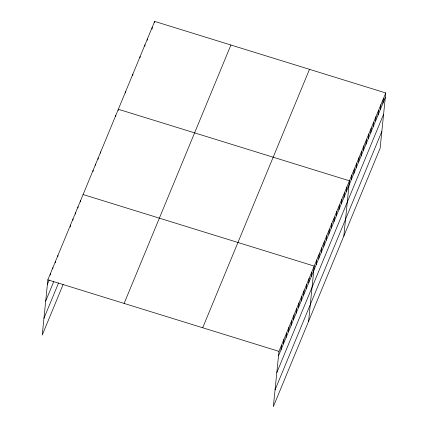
<?xml version="1.0" encoding="UTF-8"?>
<svg xmlns="http://www.w3.org/2000/svg" width="428" height="428" viewBox="0 0 428 428"><rect width="100%" height="100%" fill="white"/><g stroke="black" fill="none" stroke-linecap="round" stroke-linejoin="round"><path stroke-width="0.64" d="M385.756 92.956L278.965 351.367L273.353 406.6L380.144 148.184L385.756 92.956L154.647 21.4L47.856 279.816L42.244 335.044L63.135 284.486M50.242 275.022L50.37 273.722M52.756 268.928L52.89 267.628M55.276 262.84L55.405 261.54M57.791 256.747L57.924 255.446M70.31 226.942L70.508 224.994M72.894 220.201L73.028 218.901M75.414 214.107L75.542 212.812M77.928 208.019L78.062 206.719M80.448 201.925L80.576 200.63M93.031 171.473L93.165 170.173M95.551 165.379L95.679 164.079M98.066 159.286L98.199 157.991M100.585 153.197L100.714 151.897M115.688 116.651L115.817 115.351M118.203 110.558L118.337 109.263L349.446 180.814L343.839 236.047M125.468 92.988L125.597 91.688M132.728 75.414L132.862 74.119M139.988 57.844L140.122 56.544M144.83 46.128L144.964 44.828M147.253 40.269L147.382 38.975M152.026 29.206L152.224 27.258M154.513 22.7L154.647 21.4M281.019 349.82L281.485 345.278M283.539 343.727L283.999 339.185M286.054 337.639L286.519 333.096M288.574 331.545L289.034 327.003M291.088 325.457L291.554 320.914M293.608 319.363L294.068 314.821M296.123 313.275L296.588 308.732M298.642 307.181L299.102 302.639M301.157 301.093L301.622 296.55M303.677 294.999L304.137 290.457M306.191 288.911L306.657 284.363M308.711 282.817L309.171 278.275M311.226 276.723L311.691 272.181M308.599 321.321L314.205 266.093L83.096 194.537M316.26 264.541L316.725 259.999M318.78 258.453L319.24 253.911M321.294 252.359L321.76 247.817M323.814 246.271L324.274 241.729M326.329 240.178L326.794 235.635M328.848 234.089L329.309 229.547M331.363 227.996L331.828 223.453M333.883 221.907L334.343 217.365M336.397 215.814L336.863 211.272M338.917 209.725L339.377 205.178M341.432 203.632L341.897 199.09M343.952 197.543L344.412 192.996M346.466 191.45L346.931 186.908M351.404 179.503L351.87 174.956M353.828 173.645L354.288 169.103M356.246 167.787L356.711 163.245M358.669 161.928L359.129 157.386M361.088 156.07L361.548 151.528M363.511 150.212L363.971 145.67M365.929 144.359L366.389 139.812M368.353 138.501L368.813 133.959M370.771 132.643L371.231 128.1M373.189 126.784L373.655 122.242M375.613 120.926L376.073 116.384M378.031 115.068L378.496 110.526M380.455 109.215L380.915 104.667M382.873 103.357L383.333 98.814M47.39 284.358L49.156 280.094M45.694 301.082L53.751 281.592M43.945 318.32L58.545 282.988M124.12 303.425L230.911 45.015M202.701 327.757L309.487 69.341M278.505 355.909L385.296 97.498M276.804 372.638L383.595 114.228M275.054 389.871L381.846 131.46M47.856 279.816L278.965 351.367"/></g></svg>
